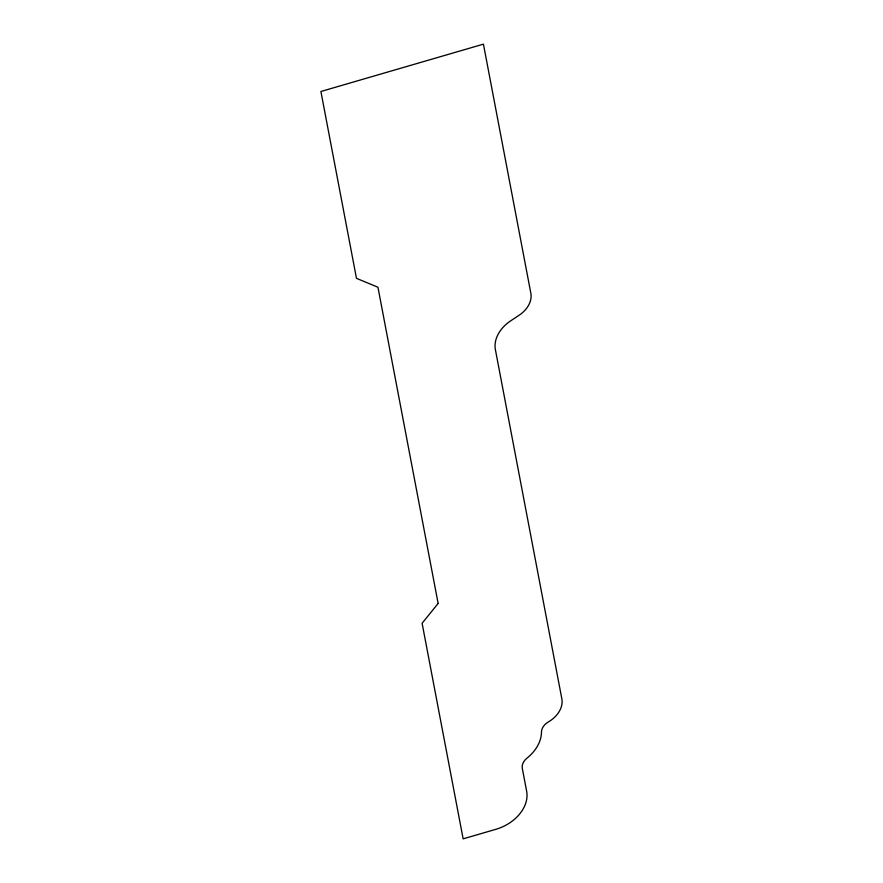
<?xml version="1.0" encoding="UTF-8"?>
<svg xmlns="http://www.w3.org/2000/svg" width="883" height="883" viewBox="0 0 883 883"><rect width="100%" height="100%" fill="white"/><g stroke="black" fill="none" stroke-linecap="round" stroke-linejoin="round"><path stroke-width="1.32" d="M438.134 603.431L422.107 623.266L463.145 838.85L495.22 829.501A37.726 27.814 -22.9 0 0 526.687 791.422L522.283 768.287A13.09 9.658 -22.9 0 1 526.974 758.155A39.426 29.062 -22.9 0 0 541.478 732.029A13.09 9.658 -22.9 0 1 548.365 721.93A26.192 19.305 -22.9 0 0 561.853 698.861L495.297 349.127A34.382 25.353 -22.9 0 1 510.882 320.695L519.038 315.297A26.192 19.305 -22.9 0 0 530.849 293.266L483.431 44.15L320.904 91.49L356.467 278.333L377.946 287.24L438.134 603.431"/></g></svg>
